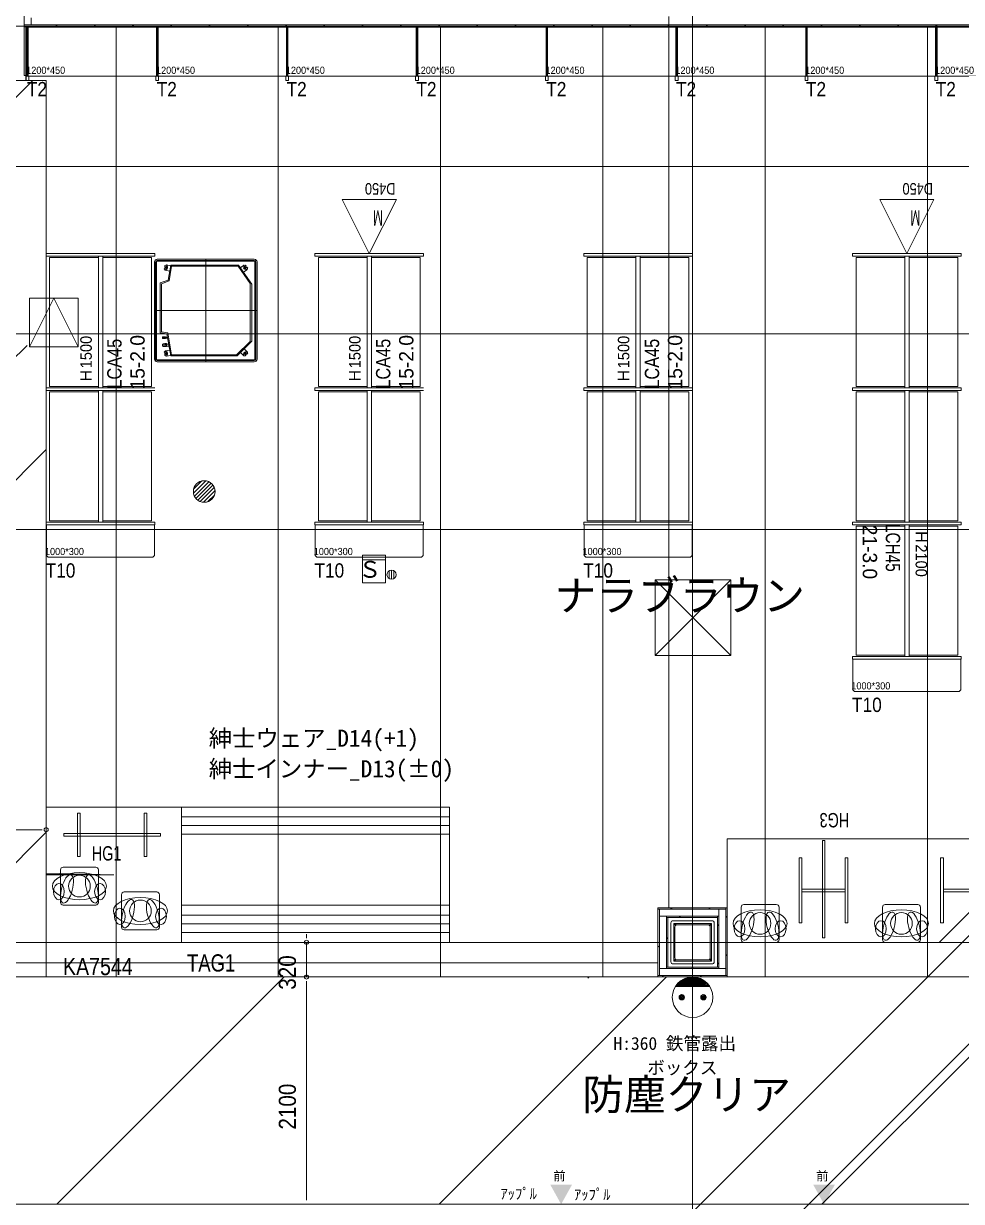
# Model space of a CAD drawing. Units: millimetres at full size, sheet at 1:100. Extents: x 3352 to 127672, y -40372 to 101181.
# Drawn here: x 36786 to 45454, y -2707 to 8176 of the extents above; entities that cross this region are included whole.
import ezdxf
from ezdxf.enums import TextEntityAlignment as Align

# ---------------------------------------------------------------- set-up
doc = ezdxf.new("R2010")
doc.units = ezdxf.units.MM
doc.header["$LTSCALE"] = 100
doc.linetypes.add('CHAIN2', pattern=[12, 9, -1, 1, -1])
doc.layers.add('0-0', color=134, linetype='Continuous', lineweight=18)
doc.styles.add('Geneva', font='')
doc.styles.add('MS UI Gothic', font='')
doc.styles.add('ＭＳ ゴシック', font='')
doc.styles.add('ＭＳ Ｐゴシック', font='')
doc.styles.get('Geneva').set_extended_font_data('Geneva')
doc.styles.get('MS UI Gothic').set_extended_font_data('MS UI Gothic')
doc.styles.get('ＭＳ ゴシック').set_extended_font_data('MS Gothic')
doc.styles.get('ＭＳ Ｐゴシック').set_extended_font_data('MS PGothic')

msp = doc.modelspace()

# ---------------------------------------------------------------- linework, layer by layer
at = {"layer": '0-0', "color": 5}
for p, q in [((58716.4, 12942.2), (42469.8, -3304.4)), ((59716.4, 12942.2), (43469.8, -3304.4)), ((59716.4, 12942.2), (43469.8, -3304.4))]:
    msp.add_line(p, q, dxfattribs=at)
at = {"layer": '0-0', "color": 47}
for p, q in [((42969.8, 11057), (42969.8, -18478.1)), ((6146.3, 6856.7), (91067.1, 6856.7)), ((38021.1, 5998.6), (38918.7, 5998.6)), ((37996.3, 5076.3), (37996.1, 5973.6)), ((38121.3, 5805.5), (38145.9, 5944.8)), ((38145.9, 5944.8), (38774, 5944.8)), ((38774, 5944.8), (38897.4, 5768.6)), ((38943.7, 5973.6), (38943.7, 5076)), ((38049.9, 5779.5), (38121.3, 5805.5)), ((38049.9, 5319.6), (38049.9, 5779.5)), ((38897.4, 5242.4), (38897.4, 5768.6)), ((38109.9, 5309), (38049.9, 5319.6)), ((38145.9, 5104.8), (38109.9, 5309)), ((38897.4, 5242.4), (38759.8, 5104.8)), ((36818.4, 5201.6), (36660.1, 5043.3)), ((38918.7, 5051), (38021.3, 5051.3)), ((38759.8, 5104.8), (38145.9, 5104.8)), ((38356.7, 3837.6), (38470.6, 3951.5)), ((38358, 3874.2), (38434, 3950.2)), ((38364.9, 3810.4), (38497.8, 3943.3)), ((38378.6, 3788.8), (38519.4, 3929.6)), ((38396.9, 3771.7), (38536.5, 3911.3)), ((38419.8, 3759.2), (38549, 3888.4)), ((38448.7, 3752.8), (38555.4, 3859.5)), ((38489.9, 3758.7), (38549.5, 3818.3)), ((3351.7, 3501.7), (91067.1, 3501.7)), ((42622.4, 2337.1), (43322.4, 3037.1)), ((43322.4, 2337.1), (42622.4, 3037.1)), ((42649.8, 6.7), (42649.8, -633.3)), ((42649.8, 6.7), (43289.8, 6.7)), ((43289.8, 6.7), (43289.8, -633.3)), ((42662.3, -5.8), (42662.3, -620.8)), ((42662.3, -5.8), (43277.3, -5.8)), ((42727.3, -70.8), (42727.3, -555.8)), ((42727.3, -70.8), (43212.3, -70.8)), ((43212.3, -70.8), (43212.3, -555.8)), ((43277.3, -5.8), (43277.3, -620.8)), ((42806.8, -170.3), (42806.8, -456.3)), ((42826.8, -150.3), (43112.8, -150.3)), ((43132.8, -170.3), (43132.8, -456.3)), ((18347.6, -313.3), (91067.1, -313.3)), ((43112.8, -476.3), (42826.8, -476.3)), ((42649.8, -633.3), (43289.8, -633.3)), ((42662.3, -620.8), (43277.3, -620.8)), ((42727.3, -555.8), (43212.3, -555.8))]:
    msp.add_line(p, q, dxfattribs=at)
at = {"layer": '0-0', "linetype": 'CHAIN2'}
for p, q in [((42969.8, 11057), (42969.8, -18478.1)), ((18347.6, -313.3), (91067.1, -313.3)), ((18347.6, -313.3), (91067.1, -313.3))]:
    msp.add_line(p, q, dxfattribs=at)
at = {"layer": '0-0'}
for p, q in [((42969.8, 11057), (42969.8, -18478.1)), ((36792.3, 8791.7), (36792.3, 8164.2)), ((36792.3, 8164.2), (36857.3, 8164.2)), ((36792.3, 8164.2), (36792.3, 8151.7)), ((36857.3, 8229.2), (36857.3, 8164.2)), ((36857.3, 8164.2), (52373.9, 8164.2)), ((36857.3, 8164.2), (52373.9, 8164.2)), ((36857.3, 8164.2), (52373.9, 8164.2)), ((36857.3, 8164.2), (52373.9, 8164.2)), ((36857.3, 8164.2), (52373.9, 8164.2)), ((36857.3, 8164.2), (52373.9, 8164.2)), ((37096.7, 8151.7), (37084.2, 8164.2)), ((37450.3, 8151.7), (37437.8, 8164.2)), ((37803.9, 8151.7), (37791.4, 8164.2)), ((38157.4, 8151.7), (38144.9, 8164.2)), ((38511, 8151.7), (38498.5, 8164.2)), ((38864.5, 8151.7), (38852, 8164.2)), ((39218.1, 8151.7), (39205.6, 8164.2)), ((39571.6, 8151.7), (39559.1, 8164.2)), ((39925.2, 8151.7), (39912.7, 8164.2)), ((40278.7, 8151.7), (40266.2, 8164.2)), ((40632.3, 8151.7), (40619.8, 8164.2)), ((40985.8, 8151.7), (40973.3, 8164.2)), ((41339.4, 8151.7), (41326.9, 8164.2)), ((41692.9, 8151.7), (41680.4, 8164.2)), ((42046.5, 8151.7), (42034, 8164.2)), ((42400, 8151.7), (42387.5, 8164.2)), ((42753.6, 8151.7), (42741.1, 8164.2)), ((43107.2, 8151.7), (43094.7, 8164.2)), ((43460.7, 8151.7), (43448.2, 8164.2)), ((43814.3, 8151.7), (43801.8, 8164.2)), ((44167.8, 8151.7), (44155.3, 8164.2)), ((44521.4, 8151.7), (44508.9, 8164.2)), ((44874.9, 8151.7), (44862.4, 8164.2)), ((45228.5, 8151.7), (45216, 8164.2)), ((32775.8, 8151.7), (54505.2, 8151.7)), ((32775.8, 8151.7), (54505.2, 8151.7)), ((36779.8, 8151.7), (36792.3, 8151.7)), ((36792.3, 8151.7), (52438.9, 8151.7)), ((36792.3, 8151.7), (52438.9, 8151.7)), ((36792.3, 8151.7), (52438.9, 8151.7)), ((36804.3, 8148.7), (36804.3, 8151.7)), ((36809.3, 8031.7), (36809.3, 8081.7)), ((36809.8, 8148.7), (36809.8, 7694.7)), ((36815.3, 7691.7), (36815.3, 8148.7)), ((36823.8, 7691.7), (36823.8, 8148.7)), ((36824.3, 8081.7), (36824.3, 8031.7)), ((36829.3, 8148.7), (36829.3, 7691.7)), ((38015.3, 7691.7), (38015.3, 8148.7)), ((38029.3, 8148.7), (38029.3, 7691.7)), ((39215.3, 7691.7), (39215.3, 8148.7)), ((39229.3, 8148.7), (39229.3, 7691.7)), ((40415.3, 7691.7), (40415.3, 8148.7)), ((40429.3, 8148.7), (40429.3, 7691.7)), ((41615.3, 7691.7), (41615.3, 8148.7)), ((41621.8, 8141.7), (41621.8, 7691.7)), ((41623.8, 7691.7), (41623.8, 8141.7)), ((41629.3, 8148.7), (41629.3, 7691.7)), ((42815.3, 7691.7), (42815.3, 8148.7)), ((42829.3, 8148.7), (42829.3, 7691.7)), ((44015.3, 7691.7), (44015.3, 8148.7)), ((44029.3, 8148.7), (44029.3, 7691.7)), ((45215.3, 7691.7), (45215.3, 8148.7)), ((45229.3, 8148.7), (45229.3, 7691.7)), ((36809.3, 7761.7), (36809.3, 7811.7)), ((36824.3, 7811.7), (36824.3, 7761.7)), ((44034.8, 7691.7), (36809.8, 7691.7)), ((37477.3, 4810.7), (37477.3, 6026.7)), ((37517.3, 6026.7), (37517.3, 4810.7)), ((39961.5, 4810.7), (39961.5, 6026.7)), ((40001.5, 6026.7), (40001.5, 4810.7)), ((42445.8, 4810.7), (42445.8, 6026.7)), ((42485.8, 6026.7), (42485.8, 4810.7)), ((44930, 4810.7), (44930, 6026.7)), ((44970, 6026.7), (44970, 4810.7)), ((37064.8, 5640.1), (36839.8, 5190.1)), ((36839.8, 5640.1), (36839.8, 5190.1)), ((91067.1, 5308.5), (18347.6, 5308.5)), ((91067.1, 5308.5), (18347.6, 5308.5)), ((91067.1, 5308.5), (18347.6, 5308.5)), ((91067.1, 5308.5), (18347.6, 5308.5)), ((91067.1, 5308.5), (18347.6, 5308.5)), ((36839.8, 5190.1), (37289.8, 5190.1)), ((36994.8, 4810.7), (37999.8, 4810.7)), ((37967.3, 4822.7), (37517.3, 4822.7)), ((39479, 4810.7), (40484, 4810.7)), ((40451.5, 4822.7), (40001.5, 4822.7)), ((41963.3, 4810.7), (42968.3, 4810.7)), ((42935.8, 4822.7), (42485.8, 4822.7)), ((45420, 4822.7), (44970, 4822.7)), ((37477.3, 3569.7), (37477.3, 4785.7)), ((37517.3, 4785.7), (37517.3, 3569.7)), ((39961.5, 3569.7), (39961.5, 4785.7)), ((40001.5, 4785.7), (40001.5, 3569.7)), ((42445.8, 3569.7), (42445.8, 4785.7)), ((42485.8, 4785.7), (42485.8, 3569.7)), ((44930, 3569.7), (44930, 4785.7)), ((44970, 4785.7), (44970, 3569.7)), ((37967.3, 3581.7), (37517.3, 3581.7)), ((40451.5, 3581.7), (40001.5, 3581.7)), ((42935.8, 3581.7), (42485.8, 3581.7)), ((44930, 2328.7), (44930, 3544.7)), ((45420, 3581.7), (44970, 3581.7)), ((44970, 3544.7), (44970, 2328.7)), ((39919.8, 3221.6), (40131.9, 3221.6)), ((40166.2, 3046.9), (40166.2, 3120.4)), ((40187.4, 3041.2), (40187.4, 3126.1)), ((40208.6, 3046.9), (40208.6, 3120.4)), ((45420, 2340.7), (44970, 2340.7)), ((40721.3, 936.7), (38246.3, 936.7)), ((38246.3, 936.7), (38246.3, -313.3)), ((40721.3, -313.3), (40721.3, 936.7)), ((40721.3, 846.7), (38246.3, 846.7)), ((40721.3, 766.7), (38246.3, 766.7)), ((35471, 727.2), (36918.5, 727.2)), ((36994.8, 422.1), (36994.8, 727.2)), ((40721.3, 686.7), (38246.3, 686.7)), ((43980.5, 179.2), (44380.5, 179.2)), ((44380.5, 154.2), (43980.5, 154.2)), ((45287.3, 179.2), (45687.3, 179.2)), ((45687.3, 154.2), (45287.3, 154.2)), ((42649.8, -633.3), (42649.8, 6.7)), ((42649.8, 6.7), (43289.8, 6.7)), ((42779.4, -5.8), (42766.9, 6.7)), ((43132.9, -5.8), (43120.4, 6.7)), ((43277.3, 6.7), (43277.3, -5.8)), ((43289.8, 6.7), (43289.8, -633.3)), ((38246.3, -63.3), (40721.3, -63.3)), ((42649.8, -5.8), (42662.3, -5.8)), ((42662.3, -620.8), (42662.3, -5.8)), ((42662.3, -5.8), (43277.3, -5.8)), ((42662.3, -70.8), (42727.3, -70.8)), ((42727.3, -555.8), (42727.3, -70.8)), ((42727.3, -70.8), (43212.3, -70.8)), ((42727.3, -83.3), (42739.8, -83.3)), ((42739.8, -543.3), (42739.8, -83.3)), ((42739.8, -83.3), (43199.8, -83.3)), ((42856.9, -83.3), (42844.4, -70.8)), ((43199.8, -72.7), (43197.9, -70.8)), ((43199.8, -70.8), (43199.8, -83.3)), ((43199.8, -83.3), (43199.8, -543.3)), ((43212.3, -5.8), (43212.3, -70.8)), ((43212.3, -70.8), (43212.3, -555.8)), ((43277.3, -5.8), (43277.3, -620.8)), ((43277.3, -84.8), (43289.8, -72.3)), ((38246.3, -143.3), (40721.3, -143.3)), ((42769.8, -133.3), (42769.8, -493.3)), ((43149.8, -113.3), (42789.8, -113.3)), ((43169.8, -493.3), (43169.8, -133.3)), ((43199.8, -162.3), (43212.3, -149.8)), ((91067.1, -313.3), (18347.6, -313.3)), ((91067.1, -313.3), (18347.6, -313.3)), ((91067.1, -313.3), (18347.6, -313.3)), ((91067.1, -313.3), (18347.6, -313.3)), ((91067.1, -313.3), (18347.6, -313.3)), ((91067.1, -313.3), (18347.6, -313.3)), ((38246.3, -223.3), (40721.3, -223.3)), ((39400.9, -633.3), (39400.9, -313.3)), ((42739.8, -268.8), (42727.3, -281.3)), ((42662.3, -346.3), (42649.8, -358.8)), ((43277.3, -438.4), (43289.8, -425.9)), ((42727.3, -543.3), (42739.8, -543.3)), ((43199.8, -543.3), (42739.8, -543.3)), ((43149.8, -513.3), (42789.8, -513.3)), ((42963.3, -543.3), (42975.8, -555.8)), ((43199.8, -515.9), (43212.3, -503.4)), ((43212.3, -543.3), (43199.8, -543.3)), ((54505.2, -633.3), (32775.8, -633.3)), ((54505.2, -633.3), (32775.8, -633.3)), ((54505.2, -633.3), (32775.8, -633.3)), ((54505.2, -633.3), (32775.8, -633.3)), ((39966.4, -633.3), (39400.9, -633.3)), ((42662.3, -620.8), (42649.8, -620.8)), ((43289.8, -633.3), (42649.8, -633.3)), ((42662.3, -555.8), (42727.3, -555.8)), ((43277.3, -620.8), (42662.3, -620.8)), ((42687.3, -620.8), (42699.8, -633.3)), ((43212.3, -555.8), (42727.3, -555.8)), ((42829.4, -720.8), (42905.5, -644.7)), ((42843.5, -720.8), (42925.7, -638.6)), ((42857.6, -720.8), (42943.2, -635.2)), ((42871.8, -720.8), (42959, -633.6)), ((42885.9, -720.8), (42973.4, -633.3)), ((42900.1, -720.8), (42986.8, -634.1)), ((42914.2, -720.8), (42999.3, -635.7)), ((42928.3, -720.8), (43011.2, -638)), ((42942.5, -720.8), (43022.4, -640.9)), ((42956.6, -720.8), (43033.1, -644.3)), ((42970.8, -720.8), (43043.3, -648.3)), ((42984.9, -720.8), (43052.9, -652.8)), ((43040.8, -620.8), (43053.3, -633.3)), ((43277.3, -555.8), (43212.3, -555.8)), ((43289.8, -620.8), (43277.3, -620.8)), ((39400.9, -2657), (39400.9, -709.6)), ((42815.2, -720.8), (42879.6, -656.4)), ((42999.1, -720.8), (43062.2, -657.7)), ((43013.2, -720.8), (43071, -663)), ((43027.3, -720.8), (43079.4, -668.7)), ((43041.5, -720.8), (43087.5, -674.8)), ((43055.6, -720.8), (43095.1, -681.4)), ((43069.8, -720.8), (43102.3, -688.2)), ((43083.9, -720.8), (43109.2, -695.5)), ((43098.1, -720.8), (43115.7, -703.1)), ((43112.2, -720.8), (43121.9, -711.2)), ((43126.3, -720.8), (43127.6, -719.6)), ((42844.9, -818.4), (42867.4, -795.9)), ((42846.8, -830.6), (42879.6, -797.8)), ((42852.6, -839), (42887.9, -803.6)), ((42861.4, -844.4), (42893.3, -812.4)), ((42874.5, -845.3), (42894.3, -825.6)), ((43045.2, -816.1), (43065, -796.3)), ((43046.2, -829.2), (43078.2, -797.3)), ((43051.6, -838), (43086.9, -802.6)), ((43059.9, -843.8), (43092.7, -811)), ((43072.2, -845.7), (43094.6, -823.2))]:
    msp.add_line(p, q, dxfattribs=at)
at = {"layer": '0-0', "color": 3}
for p, q in [((42749.8, 8241.7), (42749.8, 6.7)), ((45851.8, 290), (45248.4, -313.3)), ((34289.8, -503.3), (42649.8, -503.3))]:
    msp.add_line(p, q, dxfattribs=at)
at = {"layer": '0-0', "color": 6}
for p, q in [((42749.8, 8241.7), (42749.8, 6.7)), ((34289.8, -503.3), (42649.8, -503.3))]:
    msp.add_line(p, q, dxfattribs=at)
at = {"layer": '0-0', "color": 4}
for p, q in [((27388.3, 8151.7), (65728.8, 8151.7)), ((38022, 5987.7), (38917.7, 5987.7)), ((38469.9, 5051.1), (38469.9, 5998.6)), ((38007, 5076.8), (38007, 5972.7)), ((38086.5, 5906.4), (38088.6, 5918.2)), ((38095.1, 5898.8), (38090.2, 5905.8)), ((38090.5, 5929.1), (38092.6, 5940.9)), ((38092.5, 5928.7), (38090.5, 5929.1)), ((38090.6, 5917.9), (38101.7, 5915.9)), ((38092.6, 5940.9), (38094.6, 5940.5)), ((38118.8, 5918.5), (38093, 5923.1)), ((38136.2, 5890), (38098.4, 5896.7)), ((38101.7, 5915.9), (38101.1, 5912.5)), ((38112, 5939.8), (38105, 5900.4)), ((38144.9, 5939.3), (38107.1, 5946)), ((38112.9, 5910.4), (38116, 5928.1)), ((38130.6, 5797.7), (38154.7, 5934.3)), ((38154.7, 5934.3), (38768.5, 5934.3)), ((38879.4, 5776), (38768.5, 5934.3)), ((38801.9, 5928.5), (38790.8, 5920.7)), ((38802.3, 5928.8), (38803.9, 5929.9)), ((38803.9, 5929.9), (38822.3, 5942.8)), ((38844.1, 5927.5), (38818.4, 5909.5)), ((38819.5, 5879.8), (38851, 5901.8)), ((38820.7, 5934.7), (38842.8, 5903.1)), ((38821.7, 5922.8), (38832, 5908.1)), ((38826, 5943.6), (38834.4, 5942.1)), ((38833.5, 5926.9), (38831.5, 5929.7)), ((38837.5, 5944.3), (38844.4, 5934.5)), ((38854.5, 5913.5), (38853, 5905.1)), ((38856, 5914.5), (38854.5, 5913.5)), ((38932.7, 5972.7), (38932.7, 5076.8)), ((38060.4, 5772.2), (38130.6, 5797.7)), ((38060.4, 5328.4), (38060.4, 5772.2)), ((38879.4, 5239.2), (38879.4, 5776)), ((37996.2, 5524.8), (38943.7, 5524.8)), ((38118.9, 5318.1), (38060.4, 5328.4)), ((38072.6, 5281.2), (38069.9, 5278.4)), ((38069.9, 5278.4), (38069.9, 5270.4)), ((38074.7, 5281.2), (38072.6, 5281.2)), ((38075.9, 5282.3), (38074.7, 5281.2)), ((38074.7, 5281.2), (38074.7, 5267.7)), ((38074.7, 5267.7), (38075.9, 5266.5)), ((38086.4, 5282.3), (38075.9, 5282.3)), ((38075.9, 5266.5), (38086.4, 5266.5)), ((38086.6, 5276.5), (38086.4, 5278.7)), ((38086.4, 5278.7), (38086.4, 5270.2)), ((38086.4, 5270.5), (38086.6, 5272.4)), ((38086.4, 5270.2), (38086.4, 5265.9)), ((38086.4, 5265.9), (38087.1, 5265.9)), ((38087.1, 5274.4), (38086.6, 5276.5)), ((38087.1, 5282.9), (38096.6, 5282.9)), ((38087.1, 5265.9), (38096.6, 5265.9)), ((38097.4, 5282.9), (38096.6, 5282.9)), ((38097.4, 5278.4), (38097.1, 5276.4)), ((38097.2, 5272.3), (38097.4, 5270.2)), ((38097.4, 5282.9), (38097.4, 5278.7)), ((38115.1, 5279.2), (38097.4, 5279.2)), ((38097.4, 5278.7), (38097.4, 5278.4)), ((38097.4, 5278.7), (38097.4, 5270.2)), ((38097.4, 5270.2), (38097.4, 5265.9)), ((38097.4, 5269.6), (38116.8, 5269.6)), ((38154.7, 5115.3), (38118.9, 5318.1)), ((38755.4, 5115.3), (38879.4, 5239.2)), ((38072.6, 5214.3), (38069.9, 5211.5)), ((38069.9, 5211.5), (38069.9, 5198)), ((38069.9, 5198), (38072.6, 5195.3)), ((38072.6, 5195.3), (38075.9, 5195.3)), ((38075.9, 5214.3), (38075.9, 5209.4)), ((38075.9, 5209.4), (38075.9, 5195.3)), ((38075.9, 5195.3), (38077.5, 5193.6)), ((38092.9, 5215.9), (38077.5, 5215.9)), ((38077.5, 5215.9), (38077.5, 5193.6)), ((38077.5, 5193.6), (38092.9, 5193.6)), ((38086.5, 5143.2), (38088.5, 5143.5)), ((38088.6, 5131.4), (38086.5, 5143.2)), ((38088.5, 5143.5), (38090.2, 5143.9)), ((38090.6, 5131.7), (38088.6, 5131.4)), ((38090.2, 5143.9), (38095.1, 5150.8)), ((38090.5, 5120.5), (38092.5, 5120.9)), ((38092.6, 5108.7), (38090.5, 5120.5)), ((38101.7, 5133.7), (38090.6, 5131.7)), ((38093.9, 5218.5), (38092.9, 5216.8)), ((38092.9, 5215.1), (38092.9, 5216.8)), ((38092.9, 5215.1), (38092.9, 5204.6)), ((38092.9, 5205.1), (38093.2, 5208.3)), ((38092.9, 5204.6), (38092.9, 5194.3)), ((38092.9, 5192.8), (38093.9, 5191)), ((38093.2, 5208.3), (38093.9, 5211.5)), ((38093.9, 5218.6), (38093.9, 5218.5)), ((38093.9, 5211.5), (38105.8, 5211.5)), ((38093.9, 5197.6), (38105.8, 5197.6)), ((38093.9, 5190.9), (38105.8, 5190.9)), ((38119.3, 5131.2), (38095.4, 5127)), ((38136.2, 5159.6), (38098.4, 5152.9)), ((38101.1, 5137.1), (38101.7, 5133.7)), ((38105.1, 5148.7), (38112, 5109.9)), ((38105.8, 5218.5), (38105.8, 5218.6)), ((38105.8, 5211.5), (38106.6, 5208.1)), ((38106.9, 5216.8), (38105.9, 5218.5)), ((38105.9, 5191), (38106.9, 5192.8)), ((38106.6, 5208.1), (38106.9, 5204.6)), ((38106.9, 5216.8), (38106.9, 5215.1)), ((38106.9, 5215.1), (38106.9, 5204.6)), ((38107.6, 5212.7), (38106.9, 5213.5)), ((38126.8, 5212.7), (38106.9, 5212.7)), ((38106.9, 5204.6), (38106.9, 5194.3)), ((38106.9, 5196.8), (38129.6, 5196.8)), ((38106.9, 5194.3), (38106.9, 5192.8)), ((38116, 5121.5), (38112.9, 5139.2)), ((38791.1, 5136.1), (38818.2, 5108.9)), ((38845.6, 5144.6), (38818.3, 5117.3)), ((38833.8, 5141.4), (38821.1, 5128.7)), ((38823.3, 5139.2), (38840.1, 5122.4)), ((38826.4, 5171.4), (38853.6, 5144.3)), ((38829.6, 5120.2), (38832.1, 5122.6)), ((38832.1, 5122.6), (38840.1, 5114.7)), ((38839.9, 5130.4), (38842.3, 5132.9)), ((38847.8, 5122.4), (38839.9, 5130.4)), ((38849.3, 5121), (38847.8, 5122.4)), ((38857.7, 5129.5), (38849.3, 5121)), ((38855.1, 5140.7), (38855.1, 5132.2)), ((38855.1, 5132.2), (38856.3, 5130.9)), ((38856.3, 5130.9), (38857.7, 5129.5)), ((38917.7, 5061.8), (38022, 5061.8)), ((38144.9, 5110.3), (38107.1, 5103.7)), ((38154.7, 5115.3), (38186.9, 5115.3)), ((38186.9, 5115.3), (38755.4, 5115.3)), ((38830.3, 5107.4), (38821.8, 5107.4)), ((38841.5, 5113.2), (38833, 5104.8)), ((38840.1, 5114.7), (38841.5, 5113.2)), ((42769.8, -133.3), (42769.8, -493.3)), ((43149.8, -113.3), (42789.8, -113.3)), ((43169.8, -493.3), (43169.8, -133.3)), ((43149.8, -513.3), (42789.8, -513.3))]:
    msp.add_line(p, q, dxfattribs=at)
at = {"layer": '0-0', "color": 254}
for p, q in [((37640.5, -633.3), (37640.5, 8151.7)), ((39140.5, -633.3), (39140.5, 8151.7)), ((40640.5, -633.3), (40640.5, 8151.7)), ((42140.5, -633.3), (42140.5, 8151.7)), ((43640.5, -633.3), (43640.5, 8151.7)), ((45140.5, -633.3), (45140.5, 8151.7)), ((37621.3, 311.7), (36996.3, 311.7)), ((40721.3, 29.7), (38246.3, 29.7))]:
    msp.add_line(p, q, dxfattribs=at)
at = {"layer": '0-0', "color": 140}
for p, q in [((35271.7, 6051.7), (36871.7, 7651.7)), ((35394.8, 2639.3), (36994.8, 4239.3)), ((35657.7, -633.3), (36994.8, 703.7)), ((37093.3, -2733.3), (39193.3, -633.3)), ((40628.8, -2733.3), (42728.8, -633.3)), ((44164.3, -2733.3), (46264.3, -633.3))]:
    msp.add_line(p, q, dxfattribs=at)
at = {"layer": '0-0', "color": 8}
for p, q in [((36956.6, 727.2), (36918.5, 727.2)), ((37621.3, 311.7), (36996.3, 327.4)), ((37621.3, 311.7), (36996.3, 315.9)), ((39400.9, -275.2), (39400.9, -237)), ((39400.9, -671.4), (39400.9, -709.6)), ((39400.9, -2695.2), (39400.9, -2657))]:
    msp.add_line(p, q, dxfattribs=at)
at = {"layer": '0-0', "color": 57}
for p, q in [((37127.8, 356), (37127.8, 56)), ((37452.8, 381), (37152.8, 381)), ((37477.8, 56), (37477.8, 356)), ((37691.4, 127), (37691.4, -173)), ((38016.4, 152), (37716.4, 152)), ((38041.4, -173), (38041.4, 127)), ((37152.8, 31), (37452.8, 31)), ((43418.2, -288.3), (43418.2, 11.7)), ((43443.2, 36.7), (43743.2, 36.7)), ((43768.2, 11.7), (43768.2, -288.3)), ((44725, -288.3), (44725, 11.7)), ((44750, 36.7), (45050, 36.7)), ((45075, 11.7), (45075, -288.3)), ((37716.4, -198), (38016.4, -198)), ((43743.2, -313.3), (43443.2, -313.3)), ((45050, -313.3), (44750, -313.3))]:
    msp.add_line(p, q, dxfattribs=at)
at = {"layer": '0-0', "color": 253}
for p, q in [((37093.3, -2733.3), (39193.3, -633.3)), ((40628.8, -2733.3), (42728.8, -633.3))]:
    msp.add_line(p, q, dxfattribs=at)
at = {"layer": '0-0', "color": 251}
msp.add_line((42013.5, -633.3), (42000.1, -645.7), dxfattribs=at)
at = {"layer": '0-0', "color": 230}
msp.add_line((42811.2, -720.8), (43128.4, -720.8), dxfattribs=at)
at = {"layer": '0-0', "color": 150}
for points in [[(35106.8, 8151.7), (36706.8, 8151.7), (36706.8, 7651.7), (36994.8, 7651.7), (36994.8, -633.3), (35394.8, -633.3), (35394.8, 6051.7)], [(34258.6, -2733.3), (53005.2, -2733.3), (54505.2, -4233.3), (54505.2, -14593.3), (56605.2, -14593.3), (56605.2, -2733.3), (54505.2, -633.3), (32775.8, -633.3)]]:
    msp.add_lwpolyline(points, dxfattribs=at)
at = {"layer": '0-0'}
for points in [[(36792.3, 7696.7), (36792.3, 8146.7), (36806.3, 8146.7), (36806.3, 7696.7)], [(37999.8, 6051.7), (37999.8, 6026.7), (36994.8, 6026.7), (36994.8, 6051.7)], [(40484, 6051.7), (40484, 6026.7), (39479, 6026.7), (39479, 6051.7)], [(42968.3, 6051.7), (42968.3, 6026.7), (41963.3, 6026.7), (41963.3, 6051.7)], [(44447.5, 6026.7), (44447.5, 6051.7), (45452.5, 6051.7), (45452.5, 6026.7)], [(44447.5, 4785.7), (44447.5, 4810.7), (45452.5, 4810.7), (45452.5, 4785.7)], [(37999.8, 3569.7), (37999.8, 3544.7), (36994.8, 3544.7), (36994.8, 3569.7)], [(36998.3, 3545.2), (36998.3, 3260.2), (37013.3, 3245.2), (37981.3, 3245.2), (37996.3, 3260.2), (37996.3, 3545.2)], [(40484, 3569.7), (40484, 3544.7), (39479, 3544.7), (39479, 3569.7)], [(39482.5, 3545.2), (39482.5, 3260.2), (39497.5, 3245.2), (40465.5, 3245.2), (40480.5, 3260.2), (40480.5, 3545.2)], [(42968.3, 3569.7), (42968.3, 3544.7), (41963.3, 3544.7), (41963.3, 3569.7)], [(41966.8, 3545.2), (41966.8, 3260.2), (41981.8, 3245.2), (42949.8, 3245.2), (42964.8, 3260.2), (42964.8, 3545.2)], [(44447.5, 3544.7), (44447.5, 3569.7), (45452.5, 3569.7), (45452.5, 3544.7)], [(39919.8, 3264), (39919.8, 3009.4), (40131.9, 3009.4), (40131.9, 3264)], [(45452.5, 2303.7), (44447.5, 2303.7), (44447.5, 2328.7), (45452.5, 2328.7)], [(37310.2, 480), (37285.2, 480), (37285.2, 880), (37310.2, 880)], [(37925.2, 480), (37900.2, 480), (37900.2, 880), (37925.2, 880)], [(38052.7, 692.5), (38052.7, 667.5), (37157.7, 667.5), (37157.7, 692.5)], [(44190.5, -270.8), (44170.5, -270.8), (44170.5, 629.2), (44190.5, 629.2)], [(43980.5, -133.3), (43955.5, -133.3), (43955.5, 466.7), (43980.5, 466.7)], [(44405.5, -133.3), (44380.5, -133.3), (44380.5, 466.7), (44405.5, 466.7)], [(45287.3, -133.3), (45262.3, -133.3), (45262.3, 466.7), (45287.3, 466.7)], [(42794.8, -138.3), (42794.8, -488.3), (43144.8, -488.3), (43144.8, -138.3)]]:
    msp.add_lwpolyline(points, close=True, dxfattribs=at)
for points in [[(36834.8, 8151.7), (36834.8, 8148.7), (36804.3, 8148.7)], [(36806.3, 8081.7), (36827.3, 8081.7), (36827.3, 8031.7), (36806.3, 8031.7)], [(36823.8, 8141.7), (38021.8, 8141.7), (38021.8, 7691.7)], [(38034.8, 8151.7), (38034.8, 8148.7), (38009.8, 8148.7), (38009.8, 8151.7)], [(38023.8, 7691.7), (38023.8, 8141.7), (39221.8, 8141.7), (39221.8, 7691.7)], [(39234.8, 8151.7), (39234.8, 8148.7), (39209.8, 8148.7), (39209.8, 8151.7)], [(39223.8, 7691.7), (39223.8, 8141.7), (40421.8, 8141.7), (40421.8, 7691.7)], [(40434.8, 8151.7), (40434.8, 8148.7), (40409.8, 8148.7), (40409.8, 8151.7)], [(40423.8, 7691.7), (40423.8, 8141.7), (41621.8, 8141.7)], [(41634.8, 8151.7), (41634.8, 8148.7), (41609.8, 8148.7), (41609.8, 8151.7)], [(41623.8, 8141.7), (42821.8, 8141.7), (42821.8, 7691.7)], [(42834.8, 8151.7), (42834.8, 8148.7), (42809.8, 8148.7), (42809.8, 8151.7)], [(42823.8, 7691.7), (42823.8, 8141.7), (44021.8, 8141.7), (44021.8, 7691.7)], [(44034.8, 8151.7), (44034.8, 8148.7), (44009.8, 8148.7), (44009.8, 8151.7)], [(44023.8, 7691.7), (44023.8, 8141.7), (45221.8, 8141.7), (45221.8, 7691.7)], [(45234.8, 8151.7), (45234.8, 8148.7), (45209.8, 8148.7), (45209.8, 8151.7)], [(45223.8, 7691.7), (45223.8, 8141.7), (46421.8, 8141.7)], [(36806.3, 7811.7), (36827.3, 7811.7), (36827.3, 7761.7), (36806.3, 7761.7)], [(36809.8, 7656.7), (36806.8, 7656.7), (36806.8, 7694.7), (36823.8, 7694.7)], [(36834.8, 7691.7), (36834.8, 7651.7), (36809.8, 7651.7), (36809.8, 7691.7)], [(38034.8, 7691.7), (38034.8, 7651.7), (38009.8, 7651.7), (38009.8, 7691.7)], [(39234.8, 7691.7), (39234.8, 7651.7), (39209.8, 7651.7), (39209.8, 7691.7)], [(40434.8, 7691.7), (40434.8, 7651.7), (40409.8, 7651.7), (40409.8, 7691.7)], [(41634.8, 7691.7), (41634.8, 7651.7), (41609.8, 7651.7), (41609.8, 7691.7)], [(42834.8, 7691.7), (42834.8, 7651.7), (42809.8, 7651.7), (42809.8, 7691.7)], [(44034.8, 7691.7), (44034.8, 7651.7), (44009.8, 7651.7), (44009.8, 7691.7)], [(44023.8, 7691.7), (52434.8, 7691.7), (52434.8, 7651.7), (52409.8, 7651.7), (52409.8, 7691.7)], [(45234.8, 7691.7), (45234.8, 7651.7), (45209.8, 7651.7), (45209.8, 7691.7)], [(37477.3, 4822.7), (37027.3, 4822.7), (37027.3, 6014.7), (37477.3, 6014.7)], [(37517.3, 6014.7), (37967.3, 6014.7), (37967.3, 4822.7)], [(39961.5, 4822.7), (39511.5, 4822.7), (39511.5, 6014.7), (39961.5, 6014.7)], [(40001.5, 6014.7), (40451.5, 6014.7), (40451.5, 4822.7)], [(42445.8, 4822.7), (41995.8, 4822.7), (41995.8, 6014.7), (42445.8, 6014.7)], [(42485.8, 6014.7), (42935.8, 6014.7), (42935.8, 4822.7)], [(44930, 4822.7), (44480, 4822.7), (44480, 6014.7), (44930, 6014.7)], [(44970, 6014.7), (45420, 6014.7), (45420, 4822.7)], [(37064.8, 5640.1), (37289.8, 5190.1), (37289.8, 5640.1), (36839.8, 5640.1)], [(37999.8, 4785.7), (36994.8, 4785.7), (36994.8, 4810.7)], [(40484, 4785.7), (39479, 4785.7), (39479, 4810.7)], [(42968.3, 4785.7), (41963.3, 4785.7), (41963.3, 4810.7)], [(37477.3, 3581.7), (37027.3, 3581.7), (37027.3, 4773.7), (37477.3, 4773.7)], [(37517.3, 4773.7), (37967.3, 4773.7), (37967.3, 3581.7)], [(39961.5, 3581.7), (39511.5, 3581.7), (39511.5, 4773.7), (39961.5, 4773.7)], [(40001.5, 4773.7), (40451.5, 4773.7), (40451.5, 3581.7)], [(42445.8, 3581.7), (41995.8, 3581.7), (41995.8, 4773.7), (42445.8, 4773.7)], [(42485.8, 4773.7), (42935.8, 4773.7), (42935.8, 3581.7)], [(44930, 3581.7), (44480, 3581.7), (44480, 4773.7), (44930, 4773.7)], [(44970, 4773.7), (45420, 4773.7), (45420, 3581.7)], [(44930, 2340.7), (44480, 2340.7), (44480, 3532.7), (44930, 3532.7)], [(44970, 3532.7), (45420, 3532.7), (45420, 2340.7)], [(44451, 2303.7), (44451, 2018.7), (44466, 2003.7), (45434, 2003.7), (45449, 2018.7), (45449, 2303.7)], [(38246.3, 936.7), (36996.3, 936.7), (36996.3, -313.3), (38246.3, -313.3)]]:
    msp.add_lwpolyline(points, dxfattribs=at)
at = {"layer": '0-0', "color": 5}
msp.add_lwpolyline([(39981.5, 6051.7), (40231.5, 6551.7), (39731.5, 6551.7)], close=True, dxfattribs=at)
at = {"layer": '0-0', "color": 6}
msp.add_lwpolyline([(44950, 6051.7), (45200, 6551.7), (44700, 6551.7)], close=True, dxfattribs=at)
at = {"layer": '0-0', "color": 47}
for points in [[(38014.9, 5979.8), (38014.9, 5069.8), (38924.9, 5069.8), (38924.9, 5979.8)], [(43322.4, 2337.1), (43322.4, 3037.1), (42622.4, 3037.1), (42622.4, 2337.1)]]:
    msp.add_lwpolyline(points, close=True, dxfattribs=at)
at = {"layer": '0-0', "color": 4}
for points in [[(38090.2, 5905.8), (38088.5, 5906.1), (38086.5, 5906.4)], [(38104.2, 5930.2), (38103.6, 5926.8), (38092.5, 5928.7)], [(38094.6, 5940.5), (38096.3, 5940.2), (38103.3, 5945.1)], [(38844.4, 5934.5), (38842.8, 5933.3), (38833.5, 5926.9)], [(38834.4, 5942.1), (38835.9, 5943.2), (38837.5, 5944.3)], [(38841.8, 5915), (38839.8, 5917.8), (38849.1, 5924.3)], [(38849.1, 5924.3), (38850.7, 5925.5), (38857.6, 5915.6)], [(38069.9, 5270.4), (38072.6, 5267.7), (38074.7, 5267.7)], [(38075.9, 5282.3), (38075.9, 5274.4), (38075.9, 5266.5)], [(38087.1, 5265.9), (38086.6, 5268), (38086.4, 5270.2), (38086.4, 5270.5)], [(38086.6, 5272.4), (38087.1, 5274.4), (38096.6, 5274.4)], [(38096.6, 5282.9), (38097.2, 5280.8), (38097.4, 5278.7)], [(38097.1, 5276.4), (38096.6, 5274.4), (38097.2, 5272.3)], [(38097.4, 5270.2), (38097.4, 5269.9), (38097.1, 5267.9), (38096.6, 5265.9), (38097.4, 5265.9)], [(38092.5, 5120.9), (38103.6, 5122.9), (38104.2, 5119.4)], [(38092.9, 5215.1), (38092.9, 5215.3), (38093.2, 5217), (38093.9, 5218.6), (38105.8, 5218.6), (38106.6, 5216.9), (38106.9, 5215.1)], [(38093.9, 5211.5), (38093.2, 5213.2), (38092.9, 5215.1)], [(38093.9, 5197.6), (38093.2, 5201), (38092.9, 5204.6), (38092.9, 5205.1)], [(38092.9, 5194.3), (38092.9, 5195.1), (38093.9, 5197.6)], [(38093.9, 5190.9), (38093.5, 5191.6), (38093, 5192.9), (38092.9, 5194.3), (38092.9, 5192.8)], [(38106.9, 5215.1), (38106.9, 5214.8), (38106.5, 5213.1), (38105.8, 5211.5)], [(38106.9, 5204.6), (38106.9, 5204.1), (38106.5, 5200.9), (38105.8, 5197.6)], [(38105.8, 5197.6), (38106.8, 5195.1), (38106.9, 5194.3)], [(38106.9, 5194.3), (38106.7, 5193), (38106.2, 5191.6), (38105.8, 5190.9)], [(38103.3, 5104.5), (38096.3, 5109.4), (38094.6, 5109.1), (38092.6, 5108.7)], [(38833, 5104.8), (38831.6, 5106.2), (38830.3, 5107.4)]]:
    msp.add_lwpolyline(points, dxfattribs=at)
msp.add_lwpolyline([(38086.4, 5278.7), (38086.4, 5279), (38086.6, 5280.9), (38087.1, 5282.9), (38086.4, 5282.9)], close=True, dxfattribs=at)
at = {"layer": '0-0', "color": 3}
msp.add_lwpolyline([(43289.8, 642.9), (45851.8, 642.9), (45851.8, -313.3), (43289.8, -313.3)], close=True, dxfattribs=at)
at = {"layer": '0-0', "color": 47}
msp.add_circle((38455.6, 3852.6), 100, dxfattribs=at)
at = {"layer": '0-0'}
msp.add_circle((40187.4, 3083.7), 42.4, dxfattribs=at)
at = {"layer": '0-0', "color": 45}
for centre in [(37302.8, 206), (37866.4, -23), (43593.2, -138.3), (44900, -138.3)]:
    msp.add_circle(centre, 100, dxfattribs=at)
at = {"layer": '0-0', "color": 230}
for centre, radius in [((42969.8, -820.8), 187.5), ((42869.8, -820.8), 25), ((43069.8, -820.8), 25)]:
    msp.add_circle(centre, radius, dxfattribs=at)
at = {"layer": '0-0', "color": 47}
for centre, radius, start, end in [((38021.1, 5973.6), 25, 90, 180.01728), ((38918.7, 5973.6), 25, 0, 90), ((38021.3, 5076.3), 25, 180.01728, 269.98272), ((38918.7, 5076), 25, 269.98272, 0), ((42826.8, -170.3), 32, 90, 180), ((42826.8, -170.3), 20, 90, 180), ((43112.8, -170.3), 32, 0, 90), ((43112.8, -170.3), 20, 0, 90), ((42826.8, -456.3), 32, 180, 270), ((42826.8, -456.3), 20, 180, 270), ((43112.8, -456.3), 20, 270, 0), ((43112.8, -456.3), 32, 270, 0)]:
    msp.add_arc(centre, radius, start, end, dxfattribs=at)
at = {"layer": '0-0', "color": 4}
for centre, radius, start, end in [((38022, 5972.7), 15, 90, 180), ((38917.7, 5972.7), 15, 360, 90), ((38099.2, 5901.6), 5, 215, 260), ((38107, 5911.4), 6, 170, 350), ((38106.2, 5941), 5, 80, 125), ((38110.1, 5929.2), 6, 350, 170), ((38826.6, 5926.3), 6, 35, 215), ((38825.2, 5938.7), 5, 80, 125), ((38836.9, 5911.5), 6, 215, 35), ((38848.1, 5905.9), 5, 305, 350), ((38099.2, 5148), 5, 100, 145), ((38107, 5138.2), 6, 10, 190), ((38110.1, 5120.4), 6, 190, 10), ((38825.4, 5124.4), 6, 135, 315), ((38838.1, 5137.1), 6, 315, 135), ((38850.1, 5140.7), 5, 0, 45), ((38022, 5076.8), 15, 180, 270), ((38106.2, 5108.6), 5, 235, 280), ((38821.8, 5112.4), 5, 225, 270), ((38917.7, 5076.8), 15, 270, 0), ((42789.8, -133.3), 20, 90, 180), ((43149.8, -133.3), 20, 0, 90), ((42789.8, -493.3), 20, 180, 270), ((43149.8, -493.3), 20, 270, 0)]:
    msp.add_arc(centre, radius, start, end, dxfattribs=at)
at = {"layer": '0-0', "color": 8}
for centre, start, end in [((36994.8, 727.2), 0, 180), ((36994.8, 727.2), 180, 0), ((39400.9, -313.3), 90, 270), ((39400.9, -313.3), 270, 90), ((39400.9, -633.3), 90, 270), ((39400.9, -633.3), 270, 90)]:
    msp.add_arc(centre, 19.1, start, end, dxfattribs=at)
at = {"layer": '0-0', "color": 57}
for centre, start, end in [((37152.8, 356), 90, 180), ((37452.8, 356), 0, 90), ((37716.4, 127), 90, 180), ((38016.4, 127), 0, 90), ((37152.8, 56), 180, 270), ((37452.8, 56), 270, 0), ((43443.2, 11.7), 90, 180), ((43743.2, 11.7), 0, 90), ((44750, 11.7), 90, 180), ((45050, 11.7), 0, 90), ((37716.4, -173), 180, 270), ((38016.4, -173), 270, 0), ((43443.2, -288.3), 180, 270), ((43743.2, -288.3), 270, 0), ((44750, -288.3), 180, 270), ((45050, -288.3), 270, 0)]:
    msp.add_arc(centre, 25, start, end, dxfattribs=at)
at = {"layer": '0-0'}
for centre, start, end in [((42789.8, -133.3), 90, 180), ((43149.8, -133.3), 0, 90), ((42789.8, -493.3), 180, 270), ((43149.8, -493.3), 270, 0)]:
    msp.add_arc(centre, 20, start, end, dxfattribs=at)
at = {"layer": '0-0', "color": 45}
for centre, major_axis, ratio in [((37302.8, 206), (250, 0), 0.5), ((37112.8, 156), (0, 75), 0.666667), ((37187.8, 180.6), (34.9, 130.4), 0.37037), ((37417.7, 180.6), (-34.9, 130.4), 0.37037), ((37492.8, 156), (0, 75), 0.666667), ((37866.4, -23), (250, 0), 0.5), ((37676.4, -73), (0, 75), 0.666667), ((37751.4, -48.4), (34.9, 130.4), 0.37037), ((37981.3, -48.4), (-34.9, 130.4), 0.37037), ((38056.4, -73), (0, 75), 0.666667), ((43593.2, -138.3), (-250, 0), 0.5), ((43478.2, -163.7), (34.9, 130.4), 0.37037), ((43708.1, -163.7), (-34.9, 130.4), 0.37037), ((44900, -138.3), (-250, 0), 0.5), ((44785.1, -163.7), (34.9, 130.4), 0.37037), ((45015, -163.7), (-34.9, 130.4), 0.37037), ((43403.2, -188.3), (0, 75), 0.666667), ((43783.2, -188.3), (0, 75), 0.666667), ((44710, -188.3), (0, 75), 0.666667), ((45090, -188.3), (0, 75), 0.666667)]:
    msp.add_ellipse(centre, major_axis=major_axis, ratio=ratio, dxfattribs=at)
at = {"layer": '0-0', "color": 1}
for points in [[(41854.8, -2553.3), (41754.8, -2733.3), (41654.8, -2553.3)], [(44084.8, -2553.3), (44184.8, -2733.3), (44284.8, -2553.3)]]:
    msp.add_solid(points, dxfattribs=at)

# ---------------------------------------------------------------- texts
at = {"layer": '0-0', "color": 8, "style": 'MS UI Gothic', "width": 0.95}
for s, p in [('1200*450', (36810.3, 7691.7)), ('1200*450', (38010.3, 7691.7)), ('1200*450', (39210.3, 7691.7)), ('1200*450', (40410.3, 7691.7)), ('1200*450', (41610.3, 7691.7)), ('1200*450', (42810.3, 7691.7)), ('1200*450', (44010.3, 7691.7)), ('1200*450', (45210.3, 7691.7)), ('1000*300', (36983.8, 3245.2)), ('1000*300', (39468.1, 3245.2)), ('1000*300', (41952.3, 3245.2)), ('1000*300', (44436.6, 2003.7))]:
    msp.add_text(s, height=66.3, dxfattribs=at).set_placement(p, align=Align.BOTTOM_LEFT)
at = {"layer": '0-0', "color": 191, "style": 'MS UI Gothic'}
for s, height, width, p in [('T2', 132.6, 0.9, (36816.8, 7464.1)), ('T2', 132.6, 0.9, (38016.8, 7464.1)), ('T2', 132.6, 0.9, (39216.8, 7464.1)), ('T2', 132.6, 0.9, (40416.8, 7464.1)), ('T2', 132.6, 0.9, (41616.8, 7464.1)), ('T2', 132.6, 0.9, (42816.8, 7464.1)), ('T2', 132.6, 0.9, (44016.8, 7464.1)), ('T2', 132.6, 0.9, (45216.8, 7464.1)), ('T10', 132.6, 0.9, (36990.3, 3016.8)), ('T10', 132.6, 0.9, (39474.5, 3016.8)), ('T10', 132.6, 0.9, (41958.8, 3016.8)), ('T10', 132.6, 0.9, (44443, 1775.3)), ('HG1', 132.6, 0.75, (37417.3, 402.9)), ('TAG1', 159.1, 0.8, (38297.3, -630.8)), ('KA7544', 159.1, 0.85, (37150.9, -664.1))]:
    msp.add_text(s, height=height, dxfattribs=dict(at, width=width)).set_placement(p, align=Align.BOTTOM_LEFT)
at = {"layer": '0-0', "color": 5}
for s, height, rotation, style, width, p in [('D450', 106.1, 180, 'ＭＳ Ｐゴシック', 0.85, (40223.1, 6734.4)), ('D450', 106.1, 180, 'ＭＳ Ｐゴシック', 0.85, (45191.6, 6734.4)), ('M', 141.4, 180, 'ＭＳ Ｐゴシック', 0.6, (40106.9, 6493.3)), ('Ｈ1500', 106.1, 90, 'MS UI Gothic', 0.95, (37448.4, 4853.7)), ('LCA45', 132.6, 90, 'MS UI Gothic', 0.85, (37731.7, 4802.8)), ('Ｈ1500', 106.1, 90, 'MS UI Gothic', 0.95, (39932.6, 4853.7)), ('LCA45', 132.6, 90, 'MS UI Gothic', 0.85, (40215.9, 4802.8)), ('Ｈ1500', 106.1, 90, 'MS UI Gothic', 0.95, (42416.8, 4853.7)), ('LCA45', 132.6, 90, 'MS UI Gothic', 0.85, (42700.2, 4802.8))]:
    msp.add_text(s, height=height, rotation=rotation, dxfattribs=dict(at, style=style, width=width)).set_placement(p, align=Align.BOTTOM_LEFT)
at = {"layer": '0-0', "color": 6}
for s, height, rotation, style, width, p in [('M', 141.4, 180, 'ＭＳ Ｐゴシック', 0.6, (45075.4, 6493.3)), ('LCH45', 132.6, 270, 'MS UI Gothic', 0.8, (44715.6, 3552.6)), ('Ｈ2100', 106.1, 270, 'MS UI Gothic', 0.95, (44998.9, 3501.6))]:
    msp.add_text(s, height=height, rotation=rotation, dxfattribs=dict(at, style=style, width=width)).set_placement(p, align=Align.BOTTOM_LEFT)
at = {"layer": '0-0', "color": 5, "style": 'MS UI Gothic'}
for p in [(37945.1, 4795.8), (40429.3, 4795.8), (42913.6, 4795.8)]:
    msp.add_text('15-2.0', height=132.6, rotation=90, dxfattribs=at).set_placement(p, align=Align.BOTTOM_LEFT)
at = {"layer": '0-0', "color": 6, "style": 'MS UI Gothic'}
msp.add_text('21-3.0', height=132.6, rotation=270, dxfattribs=at).set_placement((44502.2, 3545.6), align=Align.BOTTOM_LEFT)
at = {"layer": '0-0'}
for s, height, style, p in [('Ｓ', 155.5, 'ＭＳ ゴシック', (39880.9, 3009)), ('ナラブラウン', 282.9, 'MS UI Gothic', (41693.1, 2664.7)), ('紳士ウェア_D14(+1)', 158.4, 'ＭＳ ゴシック', (38497.5, 1446.1)), ('紳士インナー_D13(±0)', 158.4, 'ＭＳ ゴシック', (38497.5, 1163.9)), ('防塵クリア', 282.9, 'MS UI Gothic', (41949.7, -1945.9)), ('ｱｯﾌﾟﾙ', 99.01, 'ＭＳ ゴシック', (41193.3, -2715.2)), ('ｱｯﾌﾟﾙ', 99.01, 'ＭＳ ゴシック', (41873.3, -2722.3))]:
    msp.add_text(s, height=height, dxfattribs=dict(at, style=style)).set_placement(p, align=Align.BOTTOM_LEFT)
at = {"layer": '0-0', "color": 191, "style": 'MS UI Gothic', "width": 0.75}
msp.add_text('HG3', height=132.6, rotation=180, dxfattribs=at).set_placement((44417.1, 921.5), align=Align.BOTTOM_LEFT)
at = {"layer": '0-0', "style": 'Geneva', "width": 0.9}
for s, p in [('320', (39350.9, -751.1)), ('2100', (39350.9, -2043.4))]:
    msp.add_text(s, height=158.4, rotation=90, dxfattribs=at).set_placement(p, align=Align.BOTTOM_LEFT)
at = {"layer": '0-0', "color": 230, "style": 'ＭＳ ゴシック'}
for s, p in [('H:360 鉄管露出', (42238.2, -1342.3)), ('ボックス', (42550.9, -1566.7))]:
    msp.add_text(s, height=118.8, dxfattribs=at).set_placement(p, align=Align.BOTTOM_LEFT)
at = {"layer": '0-0', "color": 1, "style": 'ＭＳ ゴシック'}
for p in [(41681.7, -2538.7), (44111.7, -2538.7)]:
    msp.add_text('前', height=83.2, dxfattribs=at).set_placement(p, align=Align.BOTTOM_LEFT)

doc.saveas('drawing.dxf')
